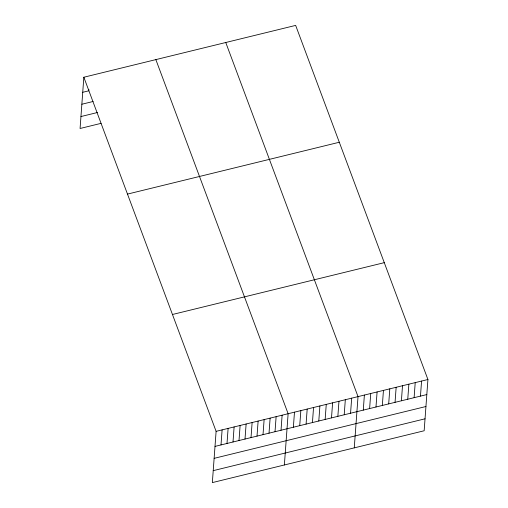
<?xml version="1.0" encoding="UTF-8"?>
<svg xmlns="http://www.w3.org/2000/svg" width="508" height="508" viewBox="0 0 508 508"><rect width="100%" height="100%" fill="white"/><g stroke="black" fill="none" stroke-linecap="round" stroke-linejoin="round"><path stroke-width="0.76" d="M83.839 77.235L216.11 431.343L212.344 482.6L424.161 430.765L427.926 379.508L295.656 25.4L83.839 77.235L80.073 128.492L101.079 123.349M88.843 89.319L88.735 90.824L82.734 92.291M221.005 444.932L222.11 429.876M227.006 443.465L228.111 428.409M233.007 441.992L234.112 426.936M239.008 440.525L240.113 425.469M245.008 439.058L246.12 424.002M251.016 437.585L252.12 422.535M257.016 436.118L258.121 421.062M263.017 434.651L264.122 419.595M269.018 433.184L270.123 418.128M275.019 431.711L276.123 416.655M281.019 430.244L282.124 415.188M284.366 464.979L288.125 413.722L155.854 59.614M293.376 427.222L294.481 412.166M299.733 425.666L300.838 410.61M306.083 424.11L307.188 409.054M312.439 422.554L313.544 407.499M318.795 420.999L319.9 405.943M325.145 419.443L326.257 404.387M331.502 417.887L332.607 402.838M337.858 416.331L338.963 401.282M344.214 414.782L345.319 399.726M350.564 413.226L351.669 398.17M354.26 447.872L358.026 396.615L225.755 42.507M363.277 410.115L364.382 395.059M369.627 408.559L370.732 393.503M375.983 407.003L377.088 391.947M382.34 405.447L383.445 390.392M388.696 403.892L389.801 388.836M395.046 402.336L396.151 387.286M401.403 400.787L402.507 385.731M407.759 399.231L408.864 384.175M414.109 397.675L415.214 382.619M420.465 396.119L421.57 381.064M81.858 104.235L93.11 101.486M80.95 116.548L97.453 112.509M127.489 194.094L339.306 142.253M172.46 314.49L384.277 262.655M216.11 431.343L427.926 379.508M215.005 446.399L426.822 394.564M214.128 458.343L425.945 406.508M213.22 470.656L425.037 418.814"/></g></svg>
